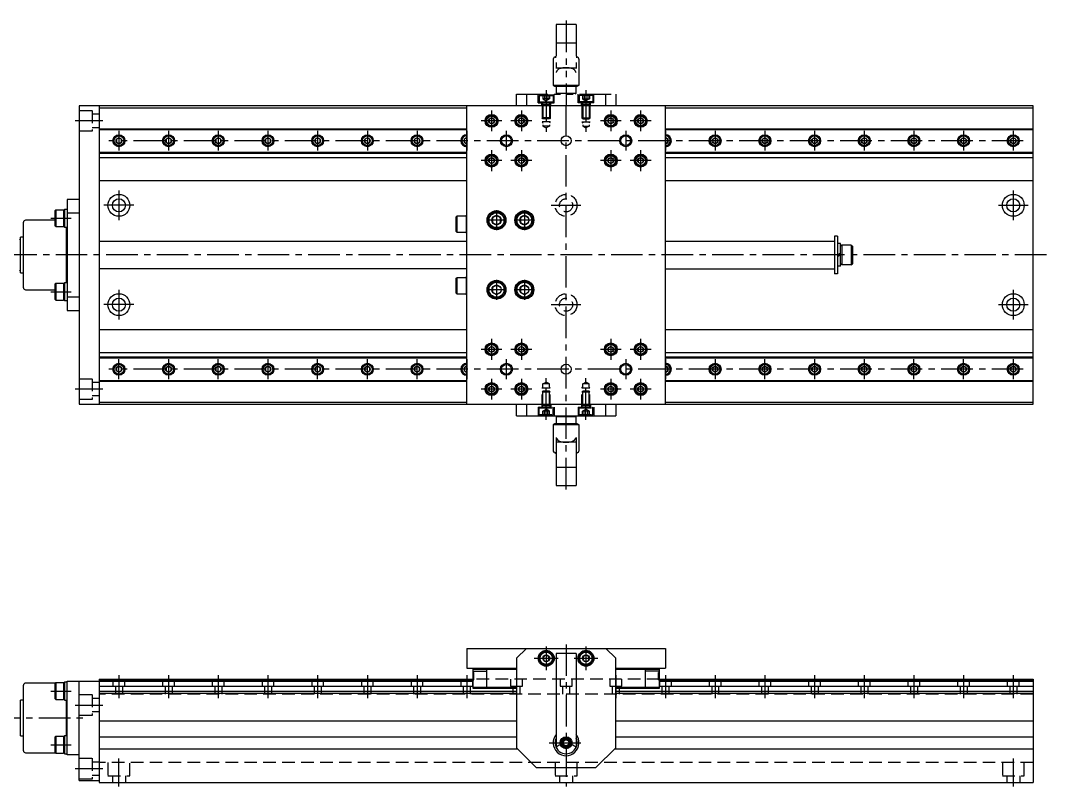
# Model space of a CAD drawing. Extents: x 0 to 849, y -11 to 401.
# Drawn here: x 332 to 849, y 15 to 401 of the extents above; entities that cross this region are included whole.
import ezdxf

# ---------------------------------------------------------------- set-up
doc = ezdxf.new("R2010")
doc.units = 0
doc.header["$LTSCALE"] = 0.5
for name, pattern in [('CENTER', [50.8, 31.75, -6.35, 6.35, -6.35]), ('DASHED', [19.05, 12.7, -6.35]), ('PHANTOM', [63.5, 31.75, -6.35, 6.35, -6.35, 6.35, -6.35])]:
    doc.linetypes.add(name, pattern=pattern)
for name, color, linetype in [('MSM_CENTER', 1, 'CENTER'), ('MSM_CONTINUOUS', 7, 'CONTINUOUS'), ('MSM_DASHED', 4, 'DASHED'), ('MSM_IMAGINARY', 6, 'PHANTOM'), ('MSM_NARROW', 5, 'CONTINUOUS')]:
    doc.layers.add(name, color=color, linetype=linetype)

msp = doc.modelspace()

# ---------------------------------------------------------------- linework, layer by layer
at = {"layer": 'MSM_CENTER'}
for p, q in [((596.95, 365.99), (596.95, 344.96)), ((616.95, 365.99), (616.95, 344.96)), ((606.95, 164.99), (606.95, 357.99)), ((569.45, 355.74), (569.45, 345.24)), ((584.45, 355.74), (584.45, 345.24)), ((629.45, 355.74), (629.45, 345.24)), ((644.45, 355.74), (644.45, 345.24)), ((373.95, 350.49), (359.95, 350.49)), ((574.7, 350.49), (564.2, 350.49)), ((589.7, 350.49), (579.2, 350.49)), ((634.7, 350.49), (624.2, 350.49)), ((649.7, 350.49), (639.2, 350.49)), ((381.95, 345.49), (381.95, 335.49)), ((406.95, 345.49), (406.95, 335.49)), ((431.95, 345.49), (431.95, 335.49)), ((456.95, 345.49), (456.95, 335.49)), ((481.95, 345.49), (481.95, 335.49)), ((506.95, 345.49), (506.95, 335.49)), ((531.95, 345.49), (531.95, 335.49)), ((556.95, 345.49), (556.95, 335.49)), ((576.95, 335.49), (576.95, 345.49)), ((636.95, 345.49), (636.95, 335.49)), ((656.95, 345.49), (656.95, 335.49)), ((681.95, 345.49), (681.95, 335.49)), ((706.95, 345.49), (706.95, 335.49)), ((731.95, 345.49), (731.95, 335.49)), ((756.95, 345.49), (756.95, 335.49)), ((781.95, 345.49), (781.95, 335.49)), ((806.95, 345.49), (806.95, 335.49)), ((831.95, 345.49), (831.95, 335.49)), ((836.95, 340.49), (376.95, 340.49)), ((569.45, 335.74), (569.45, 325.24)), ((584.45, 335.74), (584.45, 325.24)), ((629.45, 335.74), (629.45, 325.24)), ((644.45, 335.74), (644.45, 325.24)), ((574.7, 330.49), (564.2, 330.49)), ((589.7, 330.49), (579.2, 330.49)), ((634.7, 330.49), (624.2, 330.49)), ((649.7, 330.49), (639.2, 330.49)), ((381.95, 315.49), (381.95, 300.49)), ((831.95, 315.49), (831.95, 300.49)), ((389.45, 307.99), (374.45, 307.99)), ((571.95, 305.49), (571.95, 295.49)), ((585.95, 305.49), (585.95, 295.49)), ((599.45, 307.99), (614.45, 307.99)), ((824.45, 307.99), (839.45, 307.99)), ((347.65, 301.49), (357.95, 301.49)), ((576.95, 300.49), (566.95, 300.49)), ((590.95, 300.49), (580.95, 300.49)), ((848.65, 282.99), (241.85, 282.99)), ((571.95, 270.49), (571.95, 260.49)), ((585.95, 270.49), (585.95, 260.49)), ((347.65, 264.49), (357.95, 264.49)), ((381.95, 265.49), (381.95, 250.49)), ((576.95, 265.49), (566.95, 265.49)), ((590.95, 265.49), (580.95, 265.49)), ((831.95, 265.49), (831.95, 250.49)), ((389.45, 257.99), (374.45, 257.99)), ((599.45, 257.99), (614.45, 257.99)), ((824.45, 257.99), (839.45, 257.99)), ((569.45, 240.74), (569.45, 230.24)), ((584.45, 240.74), (584.45, 230.24)), ((629.45, 240.74), (629.45, 230.24)), ((644.45, 240.74), (644.45, 230.24)), ((574.7, 235.49), (564.2, 235.49)), ((589.7, 235.49), (579.2, 235.49)), ((634.7, 235.49), (624.2, 235.49)), ((649.7, 235.49), (639.2, 235.49)), ((381.95, 220.49), (381.95, 230.49)), ((406.95, 230.49), (406.95, 220.49)), ((431.95, 220.49), (431.95, 230.49)), ((456.95, 230.49), (456.95, 220.49)), ((481.95, 220.49), (481.95, 230.49)), ((506.95, 220.49), (506.95, 230.49)), ((531.95, 220.49), (531.95, 230.49)), ((556.95, 230.49), (556.95, 220.49)), ((576.95, 220.49), (576.95, 230.49)), ((636.95, 230.49), (636.95, 220.49)), ((656.95, 230.49), (656.95, 220.49)), ((681.95, 230.49), (681.95, 220.49)), ((706.95, 220.49), (706.95, 230.49)), ((731.95, 230.49), (731.95, 220.49)), ((756.95, 230.49), (756.95, 220.49)), ((781.95, 220.49), (781.95, 230.49)), ((806.95, 220.49), (806.95, 230.49)), ((831.95, 230.49), (831.95, 220.49)), ((836.95, 225.49), (376.95, 225.49)), ((569.45, 220.74), (569.45, 210.24)), ((584.45, 220.74), (584.45, 210.24)), ((596.95, 199.99), (596.95, 221.03)), ((616.95, 199.99), (616.95, 221.03)), ((629.45, 220.74), (629.45, 210.24)), ((644.45, 220.74), (644.45, 210.24)), ((373.95, 215.49), (359.95, 215.49)), ((574.7, 215.49), (564.2, 215.49)), ((589.7, 215.49), (579.2, 215.49)), ((634.7, 215.49), (624.2, 215.49)), ((649.7, 215.49), (639.2, 215.49)), ((596.95, 86), (596.95, 74)), ((606.95, 87), (606.95, 15.5)), ((616.95, 86), (616.95, 74)), ((590.95, 80), (602.95, 80)), ((610.95, 80), (622.95, 80)), ((381.95, 71.5), (381.95, 60)), ((406.95, 71.5), (406.95, 60)), ((431.95, 71.5), (431.95, 60)), ((456.95, 71.5), (456.95, 60)), ((481.95, 71.5), (481.95, 60)), ((506.95, 71.5), (506.95, 60)), ((531.95, 71.5), (531.95, 60)), ((556.95, 71.5), (556.95, 60)), ((581.95, 71.5), (581.95, 60)), ((631.95, 71.5), (631.95, 60)), ((656.95, 71.5), (656.95, 60)), ((681.95, 71.5), (681.95, 60)), ((706.95, 71.5), (706.95, 60)), ((731.95, 71.5), (731.95, 60)), ((756.95, 71.5), (756.95, 60)), ((781.95, 71.5), (781.95, 60)), ((806.95, 71.5), (806.95, 60)), ((831.95, 71.5), (831.95, 60)), ((347.65, 63.5), (357.95, 63.5)), ((359.95, 56.5), (373.95, 56.5)), ((290.85, 50), (363.95, 50)), ((347.65, 36.5), (357.95, 36.5)), ((598.45, 37.5), (615.45, 37.5)), ((381.95, 15.5), (381.95, 29.5)), ((831.95, 29.5), (831.95, 15.5)), ((359.95, 24.5), (373.95, 24.5))]:
    msp.add_line(p, q, dxfattribs=at)
at = {"layer": 'MSM_CONTINUOUS'}
for p, q in [((361.95, 357.99), (361.95, 207.99)), ((841.95, 357.99), (361.95, 357.99)), ((371.95, 357.99), (371.95, 207.99)), ((371.95, 356.99), (556.95, 356.99)), ((556.95, 207.99), (556.95, 357.99)), ((656.95, 207.99), (656.95, 357.99)), ((656.95, 356.99), (841.95, 356.99)), ((841.95, 207.99), (841.95, 357.99)), ((569.45, 351.94), (568.2, 351.21)), ((568.2, 351.21), (568.2, 349.77)), ((570.7, 351.21), (569.45, 351.94)), ((570.7, 349.77), (570.7, 351.21)), ((584.45, 351.94), (583.2, 351.21)), ((583.2, 351.21), (583.2, 349.77)), ((585.7, 351.21), (584.45, 351.94)), ((585.7, 349.77), (585.7, 351.21)), ((629.45, 351.94), (628.2, 351.21)), ((628.2, 351.21), (628.2, 349.77)), ((630.7, 351.21), (629.45, 351.94)), ((630.7, 349.77), (630.7, 351.21)), ((644.45, 351.94), (643.2, 351.21)), ((643.2, 351.21), (643.2, 349.77)), ((645.7, 351.21), (644.45, 351.94)), ((645.7, 349.77), (645.7, 351.21)), ((371.95, 346.49), (556.95, 346.49)), ((371.95, 346.19), (556.95, 346.19)), ((568.2, 349.77), (569.45, 349.05)), ((569.45, 349.05), (570.7, 349.77)), ((583.2, 349.77), (584.45, 349.05)), ((584.45, 349.05), (585.7, 349.77)), ((628.2, 349.77), (629.45, 349.05)), ((629.45, 349.05), (630.7, 349.77)), ((643.2, 349.77), (644.45, 349.05)), ((644.45, 349.05), (645.7, 349.77)), ((656.95, 346.49), (841.95, 346.49)), ((656.95, 346.19), (841.95, 346.19)), ((381.95, 341.94), (380.7, 341.21)), ((380.7, 341.21), (380.7, 339.77)), ((383.2, 341.21), (381.95, 341.94)), ((383.2, 339.77), (383.2, 341.21)), ((406.95, 341.94), (405.7, 341.21)), ((405.7, 341.21), (405.7, 339.77)), ((408.2, 341.21), (406.95, 341.94)), ((408.2, 339.77), (408.2, 341.21)), ((431.95, 341.94), (430.7, 341.21)), ((430.7, 341.21), (430.7, 339.77)), ((433.2, 341.21), (431.95, 341.94)), ((433.2, 339.77), (433.2, 341.21)), ((456.95, 341.94), (455.7, 341.21)), ((455.7, 341.21), (455.7, 339.77)), ((458.2, 341.21), (456.95, 341.94)), ((458.2, 339.77), (458.2, 341.21)), ((481.95, 341.94), (480.7, 341.21)), ((480.7, 341.21), (480.7, 339.77)), ((483.2, 341.21), (481.95, 341.94)), ((483.2, 339.77), (483.2, 341.21)), ((506.95, 341.94), (505.7, 341.21)), ((505.7, 341.21), (505.7, 339.77)), ((508.2, 341.21), (506.95, 341.94)), ((508.2, 339.77), (508.2, 341.21)), ((531.95, 341.94), (530.7, 341.21)), ((530.7, 341.21), (530.7, 339.77)), ((533.2, 341.21), (531.95, 341.94)), ((533.2, 339.77), (533.2, 341.21)), ((556.95, 341.94), (555.7, 341.21)), ((555.7, 341.21), (555.7, 339.77)), ((658.2, 341.21), (656.95, 341.94)), ((658.2, 339.77), (658.2, 341.21)), ((681.95, 341.94), (680.7, 341.21)), ((680.7, 341.21), (680.7, 339.77)), ((683.2, 341.21), (681.95, 341.94)), ((683.2, 339.77), (683.2, 341.21)), ((706.95, 341.94), (705.7, 341.21)), ((705.7, 341.21), (705.7, 339.77)), ((708.2, 341.21), (706.95, 341.94)), ((708.2, 339.77), (708.2, 341.21)), ((731.95, 341.94), (730.7, 341.21)), ((730.7, 341.21), (730.7, 339.77)), ((733.2, 341.21), (731.95, 341.94)), ((733.2, 339.77), (733.2, 341.21)), ((756.95, 341.94), (755.7, 341.21)), ((755.7, 341.21), (755.7, 339.77)), ((758.2, 341.21), (756.95, 341.94)), ((758.2, 339.77), (758.2, 341.21)), ((781.95, 341.94), (780.7, 341.21)), ((780.7, 341.21), (780.7, 339.77)), ((783.2, 341.21), (781.95, 341.94)), ((783.2, 339.77), (783.2, 341.21)), ((806.95, 341.94), (805.7, 341.21)), ((805.7, 341.21), (805.7, 339.77)), ((808.2, 341.21), (806.95, 341.94)), ((808.2, 339.77), (808.2, 341.21)), ((831.95, 341.94), (830.7, 341.21)), ((830.7, 341.21), (830.7, 339.77)), ((833.2, 341.21), (831.95, 341.94)), ((833.2, 339.77), (833.2, 341.21)), ((380.7, 339.77), (381.95, 339.05)), ((381.95, 339.05), (383.2, 339.77)), ((405.7, 339.77), (406.95, 339.05)), ((406.95, 339.05), (408.2, 339.77)), ((430.7, 339.77), (431.95, 339.05)), ((431.95, 339.05), (433.2, 339.77)), ((455.7, 339.77), (456.95, 339.05)), ((456.95, 339.05), (458.2, 339.77)), ((480.7, 339.77), (481.95, 339.05)), ((481.95, 339.05), (483.2, 339.77)), ((505.7, 339.77), (506.95, 339.05)), ((506.95, 339.05), (508.2, 339.77)), ((530.7, 339.77), (531.95, 339.05)), ((531.95, 339.05), (533.2, 339.77)), ((555.7, 339.77), (556.95, 339.05)), ((656.95, 339.05), (658.2, 339.77)), ((680.7, 339.77), (681.95, 339.05)), ((681.95, 339.05), (683.2, 339.77)), ((705.7, 339.77), (706.95, 339.05)), ((706.95, 339.05), (708.2, 339.77)), ((730.7, 339.77), (731.95, 339.05)), ((731.95, 339.05), (733.2, 339.77)), ((755.7, 339.77), (756.95, 339.05)), ((756.95, 339.05), (758.2, 339.77)), ((780.7, 339.77), (781.95, 339.05)), ((781.95, 339.05), (783.2, 339.77)), ((805.7, 339.77), (806.95, 339.05)), ((806.95, 339.05), (808.2, 339.77)), ((830.7, 339.77), (831.95, 339.05)), ((831.95, 339.05), (833.2, 339.77)), ((371.95, 334.79), (556.95, 334.79)), ((371.95, 334.49), (556.95, 334.49)), ((371.95, 334.23), (556.95, 334.23)), ((371.95, 332.11), (556.95, 332.11)), ((569.45, 331.94), (568.2, 331.21)), ((568.2, 331.21), (568.2, 329.77)), ((570.7, 331.21), (569.45, 331.94)), ((570.7, 329.77), (570.7, 331.21)), ((584.45, 331.94), (583.2, 331.21)), ((583.2, 331.21), (583.2, 329.77)), ((585.7, 331.21), (584.45, 331.94)), ((585.7, 329.77), (585.7, 331.21)), ((629.45, 331.94), (628.2, 331.21)), ((628.2, 331.21), (628.2, 329.77)), ((630.7, 331.21), (629.45, 331.94)), ((630.7, 329.77), (630.7, 331.21)), ((644.45, 331.94), (643.2, 331.21)), ((643.2, 331.21), (643.2, 329.77)), ((645.7, 331.21), (644.45, 331.94)), ((645.7, 329.77), (645.7, 331.21)), ((656.95, 334.79), (841.95, 334.79)), ((656.95, 334.49), (841.95, 334.49)), ((656.95, 334.23), (841.95, 334.23)), ((656.95, 332.11), (841.95, 332.11)), ((568.2, 329.77), (569.45, 329.05)), ((569.45, 329.05), (570.7, 329.77)), ((583.2, 329.77), (584.45, 329.05)), ((584.45, 329.05), (585.7, 329.77)), ((628.2, 329.77), (629.45, 329.05)), ((629.45, 329.05), (630.7, 329.77)), ((643.2, 329.77), (644.45, 329.05)), ((644.45, 329.05), (645.7, 329.77)), ((371.95, 320.49), (556.95, 320.49)), ((656.95, 320.49), (841.95, 320.49)), ((361.95, 310.99), (355.95, 310.99)), ((355.95, 310.99), (355.95, 254.99)), ((350.15, 305.74), (349.65, 305.24)), ((349.65, 305.24), (349.65, 297.74)), ((350.15, 305.74), (350.15, 297.24)), ((350.15, 305.74), (354.15, 305.74)), ((354.15, 305.74), (354.65, 305.24)), ((354.15, 305.74), (354.15, 297.24)), ((354.65, 306.09), (355.95, 306.09)), ((354.65, 306.09), (354.65, 296.89)), ((333.95, 266.49), (333.95, 299.49)), ((349.65, 300.49), (334.95, 300.49)), ((361.95, 304.01), (355.95, 304.01)), ((551.65, 302.24), (552.15, 302.74)), ((551.65, 294.74), (551.65, 302.24)), ((552.15, 302.74), (556.65, 302.74)), ((552.15, 294.24), (552.15, 302.74)), ((556.65, 303.09), (556.95, 303.09)), ((556.65, 303.09), (556.65, 293.89)), ((571.95, 302.8), (569.95, 301.65)), ((569.95, 301.65), (569.95, 299.34)), ((573.95, 301.65), (571.95, 302.8)), ((573.95, 299.34), (573.95, 301.65)), ((585.95, 302.8), (583.95, 301.65)), ((583.95, 301.65), (583.95, 299.34)), ((587.95, 301.65), (585.95, 302.8)), ((350.15, 297.24), (349.65, 297.74)), ((350.15, 297.24), (354.15, 297.24)), ((354.15, 297.24), (354.65, 297.74)), ((355.95, 296.89), (354.65, 296.89)), ((355.55, 269.09), (355.55, 296.89)), ((552.15, 294.24), (551.65, 294.74)), ((556.65, 294.24), (552.15, 294.24)), ((556.65, 298.49), (556.95, 298.66)), ((556.65, 297.74), (556.95, 297.91)), ((569.95, 299.34), (571.95, 298.18)), ((571.95, 298.18), (573.95, 299.34)), ((583.95, 299.34), (585.95, 298.18)), ((585.95, 298.18), (587.95, 299.34)), ((331.95, 290.99), (332.45, 290.49)), ((333.95, 291.99), (332.45, 291.99)), ((332.45, 273.99), (332.45, 291.99)), ((371.95, 289.99), (556.95, 289.99)), ((556.65, 293.89), (556.95, 293.89)), ((656.95, 289.99), (741.95, 289.99)), ((741.95, 292.49), (741.95, 273.49)), ((743.55, 292.49), (741.95, 292.49)), ((743.55, 292.49), (743.55, 273.49)), ((745.05, 288.69), (743.55, 288.69)), ((745.05, 277.29), (745.05, 288.69)), ((745.65, 287.99), (745.05, 287.39)), ((745.65, 287.99), (745.65, 277.99)), ((750.45, 287.99), (745.65, 287.99)), ((750.45, 287.99), (750.45, 277.99)), ((750.45, 287.99), (751.05, 287.39)), ((751.05, 287.39), (751.05, 278.59)), ((558.95, 282.99), (558.95, 282.99)), ((745.05, 283.86), (743.55, 282.99)), ((745.05, 282.99), (743.55, 282.13)), ((331.95, 274.99), (332.45, 275.49)), ((332.45, 273.99), (333.95, 273.99)), ((556.95, 275.99), (371.95, 275.99)), ((656.95, 275.99), (741.95, 275.99)), ((745.05, 277.29), (743.55, 277.29)), ((745.65, 277.99), (745.05, 278.59)), ((750.45, 277.99), (745.65, 277.99)), ((750.45, 277.99), (751.05, 278.59)), ((350.15, 268.74), (349.65, 268.24)), ((350.15, 268.74), (350.15, 260.24)), ((350.15, 268.74), (354.15, 268.74)), ((354.15, 268.74), (354.65, 268.24)), ((354.15, 268.74), (354.15, 260.24)), ((354.65, 269.09), (355.95, 269.09)), ((354.65, 269.09), (354.65, 259.89)), ((551.65, 271.24), (552.15, 271.74)), ((551.65, 263.74), (551.65, 271.24)), ((552.15, 271.74), (556.65, 271.74)), ((552.15, 263.24), (552.15, 271.74)), ((556.65, 272.09), (556.95, 272.09)), ((556.65, 272.09), (556.65, 262.89)), ((743.55, 273.49), (741.95, 273.49)), ((334.95, 265.49), (349.65, 265.49)), ((349.65, 268.24), (349.65, 260.74)), ((552.15, 263.24), (551.65, 263.74)), ((556.65, 267.49), (556.95, 267.66)), ((556.65, 266.74), (556.95, 266.91)), ((571.95, 267.8), (569.95, 266.65)), ((569.95, 266.65), (569.95, 264.34)), ((569.95, 264.34), (571.95, 263.18)), ((573.95, 266.65), (571.95, 267.8)), ((571.95, 263.18), (573.95, 264.34)), ((585.95, 267.8), (583.95, 266.65)), ((583.95, 266.65), (583.95, 264.34)), ((583.95, 264.34), (585.95, 263.18)), ((587.95, 266.65), (585.95, 267.8)), ((585.95, 263.18), (587.95, 264.34)), ((350.15, 260.24), (349.65, 260.74)), ((350.15, 260.24), (354.15, 260.24)), ((354.15, 260.24), (354.65, 260.74)), ((355.95, 259.89), (354.65, 259.89)), ((355.95, 261.97), (361.95, 261.97)), ((556.65, 263.24), (552.15, 263.24)), ((556.65, 262.89), (556.95, 262.89)), ((355.95, 254.99), (361.95, 254.99)), ((371.95, 245.49), (556.95, 245.49)), ((656.95, 245.49), (841.95, 245.49)), ((371.95, 233.87), (556.95, 233.87)), ((569.45, 236.94), (568.2, 236.21)), ((568.2, 236.21), (568.2, 234.77)), ((568.2, 234.77), (569.45, 234.05)), ((570.7, 236.21), (569.45, 236.94)), ((569.45, 234.05), (570.7, 234.77)), ((570.7, 234.77), (570.7, 236.21)), ((584.45, 236.94), (583.2, 236.21)), ((583.2, 236.21), (583.2, 234.77)), ((583.2, 234.77), (584.45, 234.05)), ((585.7, 236.21), (584.45, 236.94)), ((584.45, 234.05), (585.7, 234.77)), ((585.7, 234.77), (585.7, 236.21)), ((629.45, 236.94), (628.2, 236.21)), ((628.2, 236.21), (628.2, 234.77)), ((628.2, 234.77), (629.45, 234.05)), ((630.7, 236.21), (629.45, 236.94)), ((629.45, 234.05), (630.7, 234.77)), ((630.7, 234.77), (630.7, 236.21)), ((644.45, 236.94), (643.2, 236.21)), ((643.2, 236.21), (643.2, 234.77)), ((643.2, 234.77), (644.45, 234.05)), ((645.7, 236.21), (644.45, 236.94)), ((644.45, 234.05), (645.7, 234.77)), ((645.7, 234.77), (645.7, 236.21)), ((656.95, 233.87), (841.95, 233.87)), ((371.95, 231.75), (556.95, 231.75)), ((371.95, 231.49), (556.95, 231.49)), ((371.95, 231.19), (556.95, 231.19)), ((656.95, 231.75), (841.95, 231.75)), ((656.95, 231.49), (841.95, 231.49)), ((656.95, 231.19), (841.95, 231.19)), ((381.95, 226.94), (380.7, 226.21)), ((380.7, 226.21), (380.7, 224.77)), ((380.7, 224.77), (381.95, 224.05)), ((383.2, 226.21), (381.95, 226.94)), ((381.95, 224.05), (383.2, 224.77)), ((383.2, 224.77), (383.2, 226.21)), ((406.95, 226.94), (405.7, 226.21)), ((405.7, 226.21), (405.7, 224.77)), ((405.7, 224.77), (406.95, 224.05)), ((408.2, 226.21), (406.95, 226.94)), ((406.95, 224.05), (408.2, 224.77)), ((408.2, 224.77), (408.2, 226.21)), ((431.95, 226.94), (430.7, 226.21)), ((430.7, 226.21), (430.7, 224.77)), ((430.7, 224.77), (431.95, 224.05)), ((433.2, 226.21), (431.95, 226.94)), ((431.95, 224.05), (433.2, 224.77)), ((433.2, 224.77), (433.2, 226.21)), ((456.95, 226.94), (455.7, 226.21)), ((455.7, 226.21), (455.7, 224.77)), ((455.7, 224.77), (456.95, 224.05)), ((458.2, 226.21), (456.95, 226.94)), ((456.95, 224.05), (458.2, 224.77)), ((458.2, 224.77), (458.2, 226.21)), ((481.95, 226.94), (480.7, 226.21)), ((480.7, 226.21), (480.7, 224.77)), ((480.7, 224.77), (481.95, 224.05)), ((483.2, 226.21), (481.95, 226.94)), ((481.95, 224.05), (483.2, 224.77)), ((483.2, 224.77), (483.2, 226.21)), ((506.95, 226.94), (505.7, 226.21)), ((505.7, 226.21), (505.7, 224.77)), ((505.7, 224.77), (506.95, 224.05)), ((508.2, 226.21), (506.95, 226.94)), ((506.95, 224.05), (508.2, 224.77)), ((508.2, 224.77), (508.2, 226.21)), ((531.95, 226.94), (530.7, 226.21)), ((530.7, 226.21), (530.7, 224.77)), ((530.7, 224.77), (531.95, 224.05)), ((533.2, 226.21), (531.95, 226.94)), ((531.95, 224.05), (533.2, 224.77)), ((533.2, 224.77), (533.2, 226.21)), ((556.95, 226.94), (555.7, 226.21)), ((555.7, 226.21), (555.7, 224.77)), ((555.7, 224.77), (556.95, 224.05)), ((658.2, 226.21), (656.95, 226.94)), ((656.95, 224.05), (658.2, 224.77)), ((658.2, 224.77), (658.2, 226.21)), ((681.95, 226.94), (680.7, 226.21)), ((680.7, 226.21), (680.7, 224.77)), ((680.7, 224.77), (681.95, 224.05)), ((683.2, 226.21), (681.95, 226.94)), ((681.95, 224.05), (683.2, 224.77)), ((683.2, 224.77), (683.2, 226.21)), ((706.95, 226.94), (705.7, 226.21)), ((705.7, 226.21), (705.7, 224.77)), ((705.7, 224.77), (706.95, 224.05)), ((708.2, 226.21), (706.95, 226.94)), ((706.95, 224.05), (708.2, 224.77)), ((708.2, 224.77), (708.2, 226.21)), ((731.95, 226.94), (730.7, 226.21)), ((730.7, 226.21), (730.7, 224.77)), ((730.7, 224.77), (731.95, 224.05)), ((733.2, 226.21), (731.95, 226.94)), ((731.95, 224.05), (733.2, 224.77)), ((733.2, 224.77), (733.2, 226.21)), ((756.95, 226.94), (755.7, 226.21)), ((755.7, 226.21), (755.7, 224.77)), ((755.7, 224.77), (756.95, 224.05)), ((758.2, 226.21), (756.95, 226.94)), ((756.95, 224.05), (758.2, 224.77)), ((758.2, 224.77), (758.2, 226.21)), ((781.95, 226.94), (780.7, 226.21)), ((780.7, 226.21), (780.7, 224.77)), ((780.7, 224.77), (781.95, 224.05)), ((783.2, 226.21), (781.95, 226.94)), ((781.95, 224.05), (783.2, 224.77)), ((783.2, 224.77), (783.2, 226.21)), ((806.95, 226.94), (805.7, 226.21)), ((805.7, 226.21), (805.7, 224.77)), ((805.7, 224.77), (806.95, 224.05)), ((808.2, 226.21), (806.95, 226.94)), ((806.95, 224.05), (808.2, 224.77)), ((808.2, 224.77), (808.2, 226.21)), ((831.95, 226.94), (830.7, 226.21)), ((830.7, 226.21), (830.7, 224.77)), ((830.7, 224.77), (831.95, 224.05)), ((833.2, 226.21), (831.95, 226.94)), ((831.95, 224.05), (833.2, 224.77)), ((833.2, 224.77), (833.2, 226.21)), ((371.95, 219.79), (556.95, 219.79)), ((371.95, 219.49), (556.95, 219.49)), ((569.45, 216.94), (568.2, 216.21)), ((570.7, 216.21), (569.45, 216.94)), ((584.45, 216.94), (583.2, 216.21)), ((585.7, 216.21), (584.45, 216.94)), ((629.45, 216.94), (628.2, 216.21)), ((630.7, 216.21), (629.45, 216.94)), ((644.45, 216.94), (643.2, 216.21)), ((645.7, 216.21), (644.45, 216.94)), ((656.95, 219.79), (841.95, 219.79)), ((656.95, 219.49), (841.95, 219.49)), ((568.2, 216.21), (568.2, 214.77)), ((568.2, 214.77), (569.45, 214.05)), ((569.45, 214.05), (570.7, 214.77)), ((570.7, 214.77), (570.7, 216.21)), ((583.2, 216.21), (583.2, 214.77)), ((583.2, 214.77), (584.45, 214.05)), ((584.45, 214.05), (585.7, 214.77)), ((585.7, 214.77), (585.7, 216.21)), ((628.2, 216.21), (628.2, 214.77)), ((628.2, 214.77), (629.45, 214.05)), ((629.45, 214.05), (630.7, 214.77)), ((630.7, 214.77), (630.7, 216.21)), ((643.2, 216.21), (643.2, 214.77)), ((643.2, 214.77), (644.45, 214.05)), ((644.45, 214.05), (645.7, 214.77)), ((645.7, 214.77), (645.7, 216.21)), ((361.95, 207.99), (841.95, 207.99)), ((371.95, 208.99), (556.95, 208.99)), ((581.95, 201.99), (581.95, 207.99)), ((586.95, 207.99), (586.95, 201.99)), ((626.95, 201.99), (626.95, 207.99)), ((631.95, 207.99), (631.95, 201.99)), ((656.95, 208.99), (841.95, 208.99)), ((581.95, 201.99), (631.95, 201.99)), ((602.45, 201.99), (601.95, 201.49)), ((601.95, 201.49), (601.95, 197.99)), ((611.95, 201.49), (601.95, 201.49)), ((611.95, 201.49), (611.45, 201.99)), ((611.95, 197.99), (611.95, 201.49)), ((601.32, 197.99), (600.45, 197.49)), ((600.45, 197.49), (600.45, 184.63)), ((613.45, 197.49), (600.45, 197.49)), ((612.59, 197.99), (601.32, 197.99)), ((613.45, 197.49), (612.59, 197.99)), ((613.45, 184.63), (613.45, 197.49)), ((601.95, 191.14), (601.95, 166.99)), ((611.95, 191.14), (611.95, 166.99)), ((611.95, 188.78), (601.95, 188.78)), ((601.95, 183.37), (601.42, 183.37)), ((612.48, 183.37), (611.95, 183.37)), ((601.95, 176.21), (611.95, 176.21)), ((601.95, 166.99), (611.95, 166.99)), ((556.95, 85), (556.95, 75)), ((556.95, 85), (656.95, 85)), ((586.95, 85), (581.95, 80)), ((631.95, 80), (626.95, 85)), ((656.95, 85), (656.95, 75)), ((581.95, 80), (581.95, 35)), ((596.09, 81.5), (595.22, 80)), ((595.22, 80), (596.09, 78.5)), ((597.82, 81.5), (596.09, 81.5)), ((596.09, 78.5), (597.82, 78.5)), ((598.68, 80), (597.82, 81.5)), ((597.82, 78.5), (598.68, 80)), ((611.95, 82.5), (601.95, 82.5)), ((601.95, 82.5), (601.95, 35.14)), ((611.95, 82.5), (611.95, 35.14)), ((616.09, 81.5), (615.22, 80)), ((615.22, 80), (616.09, 78.5)), ((617.82, 81.5), (616.09, 81.5)), ((616.09, 78.5), (617.82, 78.5)), ((618.68, 80), (617.82, 81.5)), ((617.82, 78.5), (618.68, 80)), ((631.95, 35), (631.95, 80)), ((556.95, 75), (581.95, 75)), ((560, 74.5), (581.95, 74.5)), ((560, 74.5), (560, 65)), ((560, 73.5), (567, 73.5)), ((560.5, 72.8), (560, 72.8)), ((560.5, 72.5), (560, 72.5)), ((560.5, 69.2), (560.5, 72.8)), ((567, 65), (567, 75)), ((631.95, 75), (656.95, 75)), ((631.95, 74.5), (653.9, 74.5)), ((646.9, 65), (646.9, 75)), ((653.9, 73.5), (646.9, 73.5)), ((653.9, 72.8), (653.4, 72.8)), ((653.4, 69.2), (653.4, 72.8)), ((653.9, 72.5), (653.4, 72.5)), ((653.9, 65), (653.9, 74.5)), ((349.9, 67.5), (334.95, 67.5)), ((350.15, 67.75), (349.65, 67.25)), ((349.65, 67.25), (349.65, 59.75)), ((350.15, 67.75), (350.15, 59.25)), ((350.15, 67.75), (354.15, 67.75)), ((354.15, 67.75), (354.65, 67.25)), ((354.15, 67.75), (354.15, 59.25)), ((354.65, 68.1), (355.95, 68.1)), ((354.65, 68.1), (354.65, 58.9)), ((355.95, 68.5), (371.95, 68.5)), ((355.95, 31.5), (355.95, 68.5)), ((361.95, 18.5), (361.95, 68.5)), ((371.95, 69.5), (560.5, 69.5)), ((371.95, 69.5), (371.95, 17.5)), ((371.95, 69.2), (560, 69.2)), ((371.95, 68.55), (560, 68.55)), ((560, 69.2), (560.5, 69.2)), ((653.4, 69.5), (841.95, 69.5)), ((653.4, 69.2), (653.9, 69.2)), ((653.9, 69.2), (841.95, 69.2)), ((653.9, 68.55), (841.95, 68.55)), ((841.95, 69.5), (841.95, 17.5)), ((333.95, 33.5), (333.95, 66.5)), ((371.95, 65.95), (560, 65.95)), ((371.95, 63.5), (581.95, 63.5)), ((371.95, 62.49), (581.95, 62.49)), ((560, 65.5), (581.95, 65.5)), ((560, 65), (581.95, 65)), ((631.95, 65.5), (653.9, 65.5)), ((631.95, 65), (653.9, 65)), ((631.95, 63.5), (841.95, 63.5)), ((631.95, 62.49), (841.95, 62.49)), ((653.9, 65.95), (841.95, 65.95)), ((333.95, 59), (332.45, 59)), ((332.45, 41), (332.45, 59)), ((350.15, 59.25), (349.65, 59.75)), ((350.15, 59.25), (354.15, 59.25)), ((354.15, 59.25), (354.65, 59.75)), ((354.65, 58.9), (355.95, 58.9)), ((355.55, 41.1), (355.55, 58.9)), ((371.95, 48.5), (581.95, 48.5)), ((631.95, 48.5), (841.95, 48.5)), ((332.45, 41), (333.95, 41)), ((350.15, 40.75), (349.65, 40.25)), ((349.65, 40.25), (349.65, 32.75)), ((350.15, 40.75), (350.15, 32.25)), ((350.15, 40.75), (354.15, 40.75)), ((354.15, 40.75), (354.65, 40.25)), ((354.15, 40.75), (354.15, 32.25)), ((354.65, 41.1), (355.95, 41.1)), ((354.65, 41.1), (354.65, 31.9)), ((371.95, 40.5), (581.95, 40.5)), ((606.09, 39), (605.22, 37.5)), ((605.22, 37.5), (606.09, 36)), ((607.82, 39), (606.09, 39)), ((608.68, 37.5), (607.82, 39)), ((607.82, 36), (608.68, 37.5)), ((631.95, 40.5), (841.95, 40.5)), ((334.95, 32.5), (349.9, 32.5)), ((350.15, 32.25), (349.65, 32.75)), ((350.15, 32.25), (354.15, 32.25)), ((354.15, 32.25), (354.65, 32.75)), ((354.65, 31.9), (355.95, 31.9)), ((361.95, 31.5), (355.95, 31.5)), ((371.95, 34.5), (582.45, 34.5)), ((581.95, 35), (591.95, 25)), ((606.09, 36), (607.82, 36)), ((621.95, 25), (631.95, 35)), ((631.45, 34.5), (841.95, 34.5)), ((591.95, 25), (621.95, 25)), ((361.95, 18.5), (371.95, 18.5)), ((371.95, 17.5), (841.95, 17.5))]:
    msp.add_line(p, q, dxfattribs=at)
for centre, radius in [((569.45, 350.49), 3.25), ((569.45, 350.49), 2.75), ((569.45, 350.49), 2.45), ((569.45, 350.49), 1.44), ((584.45, 350.49), 3.25), ((584.45, 350.49), 2.75), ((584.45, 350.49), 2.45), ((584.45, 350.49), 1.44), ((629.45, 350.49), 3.25), ((629.45, 350.49), 2.75), ((629.45, 350.49), 2.45), ((629.45, 350.49), 1.44), ((644.45, 350.49), 3.25), ((644.45, 350.49), 2.75), ((644.45, 350.49), 2.45), ((644.45, 350.49), 1.44), ((381.95, 340.49), 3), ((381.95, 340.49), 2.75), ((381.95, 340.49), 2.45), ((381.95, 340.49), 1.44), ((406.95, 340.49), 3), ((406.95, 340.49), 2.75), ((406.95, 340.49), 2.45), ((406.95, 340.49), 1.44), ((431.95, 340.49), 3), ((431.95, 340.49), 2.75), ((431.95, 340.49), 2.45), ((431.95, 340.49), 1.44), ((456.95, 340.49), 3), ((456.95, 340.49), 2.75), ((456.95, 340.49), 2.45), ((456.95, 340.49), 1.44), ((481.95, 340.49), 3), ((481.95, 340.49), 2.75), ((481.95, 340.49), 2.45), ((481.95, 340.49), 1.44), ((506.95, 340.49), 3), ((506.95, 340.49), 2.75), ((506.95, 340.49), 2.45), ((506.95, 340.49), 1.44), ((531.95, 340.49), 3), ((531.95, 340.49), 2.75), ((531.95, 340.49), 2.45), ((531.95, 340.49), 1.44), ((576.95, 340.49), 2.46), ((606.95, 340.49), 2.5), ((636.95, 340.49), 2.46), ((681.95, 340.49), 3), ((681.95, 340.49), 2.75), ((681.95, 340.49), 2.45), ((681.95, 340.49), 1.44), ((706.95, 340.49), 3), ((706.95, 340.49), 2.75), ((706.95, 340.49), 2.45), ((706.95, 340.49), 1.44), ((731.95, 340.49), 3), ((731.95, 340.49), 2.75), ((731.95, 340.49), 2.45), ((731.95, 340.49), 1.44), ((756.95, 340.49), 3), ((756.95, 340.49), 2.75), ((756.95, 340.49), 2.45), ((756.95, 340.49), 1.44), ((781.95, 340.49), 3), ((781.95, 340.49), 2.75), ((781.95, 340.49), 2.45), ((781.95, 340.49), 1.44), ((806.95, 340.49), 3), ((806.95, 340.49), 2.75), ((806.95, 340.49), 2.45), ((806.95, 340.49), 1.44), ((831.95, 340.49), 3), ((831.95, 340.49), 2.75), ((831.95, 340.49), 2.45), ((831.95, 340.49), 1.44), ((569.45, 330.49), 3.25), ((569.45, 330.49), 2.75), ((569.45, 330.49), 2.45), ((569.45, 330.49), 1.44), ((584.45, 330.49), 3.25), ((584.45, 330.49), 2.75), ((584.45, 330.49), 2.45), ((584.45, 330.49), 1.44), ((629.45, 330.49), 3.25), ((629.45, 330.49), 2.75), ((629.45, 330.49), 2.45), ((629.45, 330.49), 1.44), ((644.45, 330.49), 3.25), ((644.45, 330.49), 2.75), ((644.45, 330.49), 2.45), ((644.45, 330.49), 1.44), ((381.95, 307.99), 5.5), ((381.95, 307.99), 3.3), ((831.95, 307.99), 5.5), ((831.95, 307.99), 3.3), ((571.95, 300.49), 4.75), ((571.95, 300.49), 4.25), ((585.95, 300.49), 4.75), ((585.95, 300.49), 4.25), ((571.95, 300.49), 3.75), ((571.95, 300.49), 2.31), ((585.95, 300.49), 3.75), ((585.95, 300.49), 2.31), ((571.95, 265.49), 4.75), ((571.95, 265.49), 4.25), ((571.95, 265.49), 3.75), ((585.95, 265.49), 4.75), ((585.95, 265.49), 4.25), ((585.95, 265.49), 3.75), ((381.95, 257.99), 5.5), ((571.95, 265.49), 2.31), ((585.95, 265.49), 2.31), ((831.95, 257.99), 5.5), ((381.95, 257.99), 3.3), ((831.95, 257.99), 3.3), ((569.45, 235.49), 3.25), ((569.45, 235.49), 2.75), ((569.45, 235.49), 2.45), ((584.45, 235.49), 3.25), ((584.45, 235.49), 2.75), ((584.45, 235.49), 2.45), ((629.45, 235.49), 3.25), ((629.45, 235.49), 2.75), ((629.45, 235.49), 2.45), ((644.45, 235.49), 3.25), ((644.45, 235.49), 2.75), ((644.45, 235.49), 2.45), ((569.45, 235.49), 1.44), ((584.45, 235.49), 1.44), ((629.45, 235.49), 1.44), ((644.45, 235.49), 1.44), ((381.95, 225.49), 3), ((381.95, 225.49), 2.75), ((381.95, 225.49), 2.45), ((406.95, 225.49), 3), ((406.95, 225.49), 2.75), ((406.95, 225.49), 2.45), ((431.95, 225.49), 3), ((431.95, 225.49), 2.75), ((431.95, 225.49), 2.45), ((456.95, 225.49), 3), ((456.95, 225.49), 2.75), ((456.95, 225.49), 2.45), ((481.95, 225.49), 3), ((481.95, 225.49), 2.75), ((481.95, 225.49), 2.45), ((506.95, 225.49), 3), ((506.95, 225.49), 2.75), ((506.95, 225.49), 2.45), ((531.95, 225.49), 3), ((531.95, 225.49), 2.75), ((531.95, 225.49), 2.45), ((576.95, 225.49), 2.46), ((606.95, 225.49), 2.5), ((636.95, 225.49), 2.46), ((681.95, 225.49), 3), ((681.95, 225.49), 2.75), ((681.95, 225.49), 2.45), ((706.95, 225.49), 3), ((706.95, 225.49), 2.75), ((706.95, 225.49), 2.45), ((731.95, 225.49), 3), ((731.95, 225.49), 2.75), ((731.95, 225.49), 2.45), ((756.95, 225.49), 3), ((756.95, 225.49), 2.75), ((756.95, 225.49), 2.45), ((781.95, 225.49), 3), ((781.95, 225.49), 2.75), ((781.95, 225.49), 2.45), ((806.95, 225.49), 3), ((806.95, 225.49), 2.75), ((806.95, 225.49), 2.45), ((831.95, 225.49), 3), ((831.95, 225.49), 2.75), ((831.95, 225.49), 2.45), ((381.95, 225.49), 1.44), ((406.95, 225.49), 1.44), ((431.95, 225.49), 1.44), ((456.95, 225.49), 1.44), ((481.95, 225.49), 1.44), ((506.95, 225.49), 1.44), ((531.95, 225.49), 1.44), ((681.95, 225.49), 1.44), ((706.95, 225.49), 1.44), ((731.95, 225.49), 1.44), ((756.95, 225.49), 1.44), ((781.95, 225.49), 1.44), ((806.95, 225.49), 1.44), ((831.95, 225.49), 1.44), ((569.45, 215.49), 3.25), ((569.45, 215.49), 2.75), ((569.45, 215.49), 2.45), ((569.45, 215.49), 1.44), ((584.45, 215.49), 3.25), ((584.45, 215.49), 2.75), ((584.45, 215.49), 2.45), ((584.45, 215.49), 1.44), ((629.45, 215.49), 3.25), ((629.45, 215.49), 2.75), ((629.45, 215.49), 2.45), ((629.45, 215.49), 1.44), ((644.45, 215.49), 3.25), ((644.45, 215.49), 2.75), ((644.45, 215.49), 2.45), ((644.45, 215.49), 1.44), ((596.95, 80), 4), ((596.95, 80), 3.5), ((596.95, 80), 3.1), ((616.95, 80), 4), ((616.95, 80), 3.5), ((616.95, 80), 3.1), ((596.95, 80), 1.73), ((616.95, 80), 1.73), ((606.95, 37.5), 3), ((606.95, 37.5), 2.5), ((606.95, 37.5), 1.5)]:
    msp.add_circle(centre, radius, dxfattribs=at)
for centre, radius, start, end in [((556.95, 340.49), 3, 90, 270), ((556.95, 340.49), 2.75, 90, 270), ((556.95, 340.49), 2.45, 90, 270), ((556.95, 340.49), 1.44, 90, 270), ((656.95, 340.49), 3, 270, 90), ((656.95, 340.49), 2.75, 270, 90), ((656.95, 340.49), 2.45, 270, 90), ((656.95, 340.49), 1.44, 270, 90), ((334.95, 299.49), 1, 90, 180), ((334.95, 266.49), 1, 180, 270), ((556.95, 225.49), 3, 90, 270), ((556.95, 225.49), 2.75, 90, 270), ((556.95, 225.49), 2.45, 90, 270), ((656.95, 225.49), 3, 270, 90), ((656.95, 225.49), 2.75, 270, 90), ((656.95, 225.49), 2.45, 270, 90), ((556.95, 225.49), 1.44, 90, 270), ((656.95, 225.49), 1.44, 270, 90), ((569.45, 215.49), 1.28, 60, 120), ((604.74, 191.93), 2.9, 195.9752, 257.0752), ((609.17, 191.93), 2.9, 282.9248, 344.0248), ((606.62, 198.79), 10.01, 255.3277, 271.8838), ((607.28, 198.79), 10.01, 268.1162, 284.6723), ((601.75, 184.63), 1.3, 180, 255.4299), ((606.95, 204.64), 21.97, 255.4299, 256.8456), ((606.95, 204.64), 21.97, 283.1544, 284.5701), ((612.15, 184.63), 1.3, 284.5701, 0), ((334.95, 66.5), 1, 90, 180), ((606.95, 37.5), 6.5, 140.2849, 39.7151), ((606.95, 37.5), 5.53, 154.7754, 25.2246), ((606.81, 29.89), 7.15, 112.1156, 132.7693), ((607.09, 29.89), 7.15, 47.2307, 67.8844), ((334.95, 33.5), 1, 180, 270)]:
    msp.add_arc(centre, radius, start, end, dxfattribs=at)
at = {"layer": 'MSM_DASHED'}
for p, q in [((594.95, 357.99), (594.95, 349.99)), ((595.33, 357.99), (595.33, 347.89)), ((598.57, 357.99), (598.57, 347.89)), ((598.95, 357.99), (598.95, 349.99)), ((614.95, 357.99), (614.95, 349.99)), ((615.33, 357.99), (615.33, 347.89)), ((618.57, 357.99), (618.57, 347.89)), ((618.95, 357.99), (618.95, 349.99)), ((361.95, 355.74), (368.55, 355.74)), ((368.55, 355.74), (368.55, 345.24)), ((371.95, 353.79), (368.55, 353.79)), ((368.55, 347.19), (371.95, 347.19)), ((598.95, 349.99), (594.95, 349.99)), ((594.95, 349.99), (595.33, 349.34)), ((598.57, 347.89), (595.33, 347.89)), ((595.33, 347.89), (596.95, 346.96)), ((598.57, 347.89), (596.95, 346.96)), ((598.95, 349.99), (598.57, 349.34)), ((614.95, 349.99), (618.95, 349.99)), ((614.95, 349.99), (615.33, 349.34)), ((615.33, 347.89), (618.57, 347.89)), ((615.33, 347.89), (616.95, 346.96)), ((618.57, 347.89), (616.95, 346.96)), ((618.95, 349.99), (618.57, 349.34)), ((368.55, 345.24), (361.95, 345.24)), ((361.95, 220.74), (368.55, 220.74)), ((368.55, 220.74), (368.55, 210.24)), ((371.95, 218.79), (368.55, 218.79)), ((595.33, 218.09), (596.95, 219.03)), ((595.33, 207.19), (595.33, 218.09)), ((598.57, 218.09), (595.33, 218.09)), ((598.57, 218.09), (596.95, 219.03)), ((598.57, 207.19), (598.57, 218.09)), ((615.33, 218.09), (616.95, 219.03)), ((615.33, 207.19), (615.33, 218.09)), ((618.57, 218.09), (615.33, 218.09)), ((618.57, 218.09), (616.95, 219.03)), ((618.57, 207.19), (618.57, 218.09)), ((368.55, 212.19), (371.95, 212.19)), ((594.95, 215.99), (595.33, 216.65)), ((594.95, 206.39), (594.95, 215.99)), ((598.95, 215.99), (594.95, 215.99)), ((595.33, 214.39), (594.95, 214.01)), ((598.95, 214.01), (594.95, 214.01)), ((598.57, 214.39), (595.33, 214.39)), ((598.95, 215.99), (598.57, 216.65)), ((598.95, 214.01), (598.57, 214.39)), ((598.95, 206.39), (598.95, 215.99)), ((614.95, 215.99), (615.33, 216.65)), ((614.95, 206.39), (614.95, 215.99)), ((618.95, 215.99), (614.95, 215.99)), ((615.33, 214.39), (614.95, 214.01)), ((618.95, 214.01), (614.95, 214.01)), ((618.57, 214.39), (615.33, 214.39)), ((618.95, 215.99), (618.57, 216.65)), ((618.95, 214.01), (618.57, 214.39)), ((618.95, 206.39), (618.95, 215.99)), ((368.55, 210.24), (361.95, 210.24)), ((594.7, 207.99), (594.7, 206.39)), ((594.92, 206.49), (595.33, 207.19)), ((594.95, 207.19), (598.95, 207.19)), ((598.98, 206.49), (598.57, 207.19)), ((599.2, 207.99), (599.2, 206.39)), ((614.7, 207.99), (614.7, 206.39)), ((614.92, 206.49), (615.33, 207.19)), ((614.95, 207.19), (618.95, 207.19)), ((618.98, 206.49), (618.57, 207.19)), ((619.2, 207.99), (619.2, 206.39)), ((592.95, 206.39), (600.95, 206.39)), ((592.95, 206.39), (592.95, 201.99)), ((593.85, 206.39), (593.45, 205.99)), ((593.45, 205.99), (600.45, 205.99)), ((593.45, 202.79), (593.45, 205.99)), ((593.45, 202.79), (600.45, 202.79)), ((593.85, 202.39), (593.45, 202.79)), ((593.85, 202.39), (600.05, 202.39)), ((595.22, 204.39), (596.95, 205.39)), ((595.22, 202.39), (595.22, 204.39)), ((598.68, 204.39), (595.22, 204.39)), ((596.09, 202.39), (596.09, 204.39)), ((598.68, 204.39), (596.95, 205.39)), ((597.82, 202.39), (597.82, 204.39)), ((598.68, 202.39), (598.68, 204.39)), ((600.45, 205.99), (600.05, 206.39)), ((600.45, 202.79), (600.05, 202.39)), ((600.45, 202.79), (600.45, 205.99)), ((600.95, 206.39), (600.95, 201.99)), ((612.95, 206.39), (620.95, 206.39)), ((612.95, 206.39), (612.95, 201.99)), ((613.85, 206.39), (613.45, 205.99)), ((613.45, 205.99), (620.45, 205.99)), ((613.45, 202.79), (613.45, 205.99)), ((613.45, 202.79), (620.45, 202.79)), ((613.85, 202.39), (613.45, 202.79)), ((613.85, 202.39), (620.05, 202.39)), ((615.22, 204.39), (616.95, 205.39)), ((615.22, 202.39), (615.22, 204.39)), ((618.68, 204.39), (615.22, 204.39)), ((616.09, 202.39), (616.09, 204.39)), ((618.68, 204.39), (616.95, 205.39)), ((617.82, 202.39), (617.82, 204.39)), ((618.68, 202.39), (618.68, 204.39)), ((620.45, 205.99), (620.05, 206.39)), ((620.45, 202.79), (620.05, 202.39)), ((620.45, 202.79), (620.45, 205.99)), ((620.95, 206.39), (620.95, 201.99)), ((378.95, 69.5), (378.95, 66)), ((384.95, 66), (384.95, 69.5)), ((403.95, 69.5), (403.95, 66)), ((409.95, 66), (409.95, 69.5)), ((428.95, 69.5), (428.95, 66)), ((434.95, 66), (434.95, 69.5)), ((453.95, 69.5), (453.95, 66)), ((459.95, 66), (459.95, 69.5)), ((478.95, 69.5), (478.95, 66)), ((484.95, 66), (484.95, 69.5)), ((503.95, 69.5), (503.95, 66)), ((509.95, 66), (509.95, 69.5)), ((528.95, 69.5), (528.95, 66)), ((534.95, 66), (534.95, 69.5)), ((553.95, 69.5), (553.95, 66)), ((559.95, 66), (559.95, 69.5)), ((653.95, 69.5), (560.5, 69.5)), ((578.95, 69.5), (578.95, 66)), ((584.95, 66), (584.95, 69.5)), ((603.95, 69.5), (603.95, 66)), ((609.95, 66), (609.95, 69.5)), ((628.95, 69.5), (628.95, 66)), ((634.95, 66), (634.95, 69.5)), ((653.95, 69.5), (653.95, 66)), ((659.95, 66), (659.95, 69.5)), ((678.95, 69.5), (678.95, 66)), ((684.95, 66), (684.95, 69.5)), ((703.95, 69.5), (703.95, 66)), ((709.95, 66), (709.95, 69.5)), ((728.95, 69.5), (728.95, 66)), ((734.95, 66), (734.95, 69.5)), ((753.95, 69.5), (753.95, 66)), ((759.95, 66), (759.95, 69.5)), ((778.95, 69.5), (778.95, 66)), ((784.95, 66), (784.95, 69.5)), ((803.95, 69.5), (803.95, 66)), ((809.95, 66), (809.95, 69.5)), ((828.95, 69.5), (828.95, 66)), ((834.95, 66), (834.95, 69.5)), ((841.95, 62), (371.95, 62)), ((378.95, 66), (384.95, 66)), ((380.2, 66), (380.2, 62)), ((383.7, 66), (383.7, 62)), ((403.95, 66), (409.95, 66)), ((405.2, 66), (405.2, 62)), ((408.7, 66), (408.7, 62)), ((428.95, 66), (434.95, 66)), ((430.2, 66), (430.2, 62)), ((433.7, 66), (433.7, 62)), ((453.95, 66), (459.95, 66)), ((455.2, 66), (455.2, 62)), ((458.7, 66), (458.7, 62)), ((478.95, 66), (484.95, 66)), ((480.2, 66), (480.2, 62)), ((483.7, 66), (483.7, 62)), ((503.95, 66), (509.95, 66)), ((505.2, 66), (505.2, 62)), ((508.7, 66), (508.7, 62)), ((528.95, 66), (534.95, 66)), ((530.2, 66), (530.2, 62)), ((533.7, 66), (533.7, 62)), ((553.95, 66), (559.95, 66)), ((555.2, 66), (555.2, 62)), ((558.7, 66), (558.7, 62)), ((578.95, 66), (584.95, 66)), ((580.2, 66), (580.2, 62)), ((583.7, 66), (583.7, 62)), ((603.95, 66), (609.95, 66)), ((605.2, 66), (605.2, 62)), ((608.7, 66), (608.7, 62)), ((628.95, 66), (634.95, 66)), ((630.2, 66), (630.2, 62)), ((633.7, 66), (633.7, 62)), ((653.95, 66), (659.95, 66)), ((655.2, 66), (655.2, 62)), ((658.7, 66), (658.7, 62)), ((678.95, 66), (684.95, 66)), ((680.2, 66), (680.2, 62)), ((683.7, 66), (683.7, 62)), ((703.95, 66), (709.95, 66)), ((705.2, 66), (705.2, 62)), ((708.7, 66), (708.7, 62)), ((728.95, 66), (734.95, 66)), ((730.2, 66), (730.2, 62)), ((733.7, 66), (733.7, 62)), ((753.95, 66), (759.95, 66)), ((755.2, 66), (755.2, 62)), ((758.7, 66), (758.7, 62)), ((778.95, 66), (784.95, 66)), ((780.2, 66), (780.2, 62)), ((783.7, 66), (783.7, 62)), ((803.95, 66), (809.95, 66)), ((805.2, 66), (805.2, 62)), ((808.7, 66), (808.7, 62)), ((828.95, 66), (834.95, 66)), ((830.2, 66), (830.2, 62)), ((833.7, 66), (833.7, 62)), ((361.95, 61.75), (368.55, 61.75)), ((368.55, 61.75), (368.55, 51.25)), ((371.95, 59.8), (368.55, 59.8)), ((368.55, 53.2), (371.95, 53.2)), ((368.55, 51.25), (361.95, 51.25)), ((361.95, 29.75), (368.55, 29.75)), ((368.55, 29.75), (368.55, 19.25)), ((371.95, 27.8), (368.55, 27.8)), ((841.95, 27.5), (371.95, 27.5)), ((376.45, 27.5), (376.45, 20.9)), ((387.45, 20.9), (387.45, 27.5)), ((601.45, 27.5), (601.45, 20.9)), ((612.45, 20.9), (612.45, 27.5)), ((826.45, 27.5), (826.45, 20.9)), ((837.45, 20.9), (837.45, 27.5)), ((368.55, 21.2), (371.95, 21.2)), ((376.45, 20.9), (387.45, 20.9)), ((378.65, 20.9), (378.65, 17.5)), ((385.25, 20.9), (385.25, 17.5)), ((601.45, 20.9), (612.45, 20.9)), ((603.65, 20.9), (603.65, 17.5)), ((610.25, 20.9), (610.25, 17.5)), ((826.45, 20.9), (837.45, 20.9)), ((828.65, 20.9), (828.65, 17.5)), ((835.25, 20.9), (835.25, 17.5)), ((368.55, 19.25), (361.95, 19.25))]:
    msp.add_line(p, q, dxfattribs=at)
for centre, radius in [((606.95, 307.99), 5.5), ((606.95, 307.99), 3.3), ((606.95, 257.99), 5.5), ((606.95, 257.99), 3.3)]:
    msp.add_circle(centre, radius, dxfattribs=at)
for centre, start, end in [((594.75, 206.59), 270, 0), ((599.15, 206.59), 180, 270), ((614.75, 206.59), 270, 0), ((619.15, 206.59), 180, 270)]:
    msp.add_arc(centre, 0.2, start, end, dxfattribs=at)
at = {"layer": 'MSM_IMAGINARY'}
for p, q in [((611.95, 398.99), (601.95, 398.99)), ((601.95, 398.99), (601.95, 374.85)), ((606.95, 400.99), (606.95, 357.99)), ((611.95, 398.99), (611.95, 374.85)), ((601.95, 389.77), (611.95, 389.77)), ((601.42, 382.61), (601.95, 382.61)), ((611.95, 382.61), (612.48, 382.61)), ((600.45, 381.35), (600.45, 368.49)), ((601.95, 377.21), (611.95, 377.21)), ((613.45, 368.49), (613.45, 381.35)), ((600.45, 368.49), (601.32, 367.99)), ((600.45, 368.49), (613.45, 368.49)), ((601.32, 367.99), (612.59, 367.99)), ((601.95, 367.99), (601.95, 364.49)), ((611.95, 364.49), (611.95, 367.99)), ((612.59, 367.99), (613.45, 368.49)), ((581.95, 357.99), (581.95, 363.99)), ((581.95, 363.99), (631.95, 363.99)), ((586.95, 363.99), (586.95, 357.99)), ((592.95, 359.59), (592.95, 363.99)), ((593.85, 363.59), (593.45, 363.19)), ((593.45, 363.19), (600.45, 363.19)), ((593.45, 363.19), (593.45, 359.99)), ((593.85, 363.59), (600.05, 363.59)), ((595.22, 363.59), (595.22, 361.59)), ((595.22, 361.59), (596.95, 360.59)), ((598.68, 361.59), (595.22, 361.59)), ((596.08, 363.59), (596.08, 361.59)), ((598.68, 361.59), (596.95, 360.59)), ((597.82, 363.59), (597.82, 361.59)), ((598.68, 363.59), (598.68, 361.59)), ((600.45, 363.19), (600.05, 363.59)), ((600.45, 363.19), (600.45, 359.99)), ((600.95, 359.59), (600.95, 363.99)), ((601.95, 364.49), (602.45, 363.99)), ((601.95, 364.49), (611.95, 364.49)), ((611.45, 363.99), (611.95, 364.49)), ((612.95, 359.59), (612.95, 363.99)), ((613.45, 363.19), (613.85, 363.59)), ((620.45, 363.19), (613.45, 363.19)), ((613.45, 363.19), (613.45, 359.99)), ((620.05, 363.59), (613.85, 363.59)), ((615.22, 363.59), (615.22, 361.59)), ((615.22, 361.59), (616.95, 360.59)), ((615.22, 361.59), (618.68, 361.59)), ((616.09, 363.59), (616.09, 361.59)), ((618.68, 361.59), (616.95, 360.59)), ((617.82, 363.59), (617.82, 361.59)), ((618.68, 363.59), (618.68, 361.59)), ((620.05, 363.59), (620.45, 363.19)), ((620.45, 363.19), (620.45, 359.99)), ((620.95, 359.59), (620.95, 363.99)), ((626.95, 357.99), (626.95, 363.99)), ((631.95, 363.99), (631.95, 357.99)), ((592.95, 359.59), (600.95, 359.59)), ((593.85, 359.59), (593.45, 359.99)), ((593.45, 359.99), (600.45, 359.99)), ((594.7, 357.99), (594.7, 359.59)), ((594.92, 359.49), (595.33, 358.79)), ((594.95, 359.59), (594.95, 357.99)), ((594.95, 358.79), (598.95, 358.79)), ((595.33, 358.79), (595.33, 357.99)), ((598.98, 359.49), (598.57, 358.79)), ((598.57, 358.79), (598.57, 357.99)), ((598.95, 359.59), (598.95, 357.99)), ((599.2, 357.99), (599.2, 359.59)), ((600.45, 359.99), (600.05, 359.59)), ((620.95, 359.59), (612.95, 359.59)), ((620.45, 359.99), (613.45, 359.99)), ((613.45, 359.99), (613.85, 359.59)), ((614.7, 357.99), (614.7, 359.59)), ((614.93, 359.49), (615.33, 358.79)), ((614.95, 359.59), (614.95, 357.99)), ((618.95, 358.79), (614.95, 358.79)), ((615.33, 358.79), (615.33, 357.99)), ((618.98, 359.49), (618.57, 358.79)), ((618.57, 358.79), (618.57, 357.99)), ((618.95, 359.59), (618.95, 357.99)), ((619.2, 357.99), (619.2, 359.59)), ((620.05, 359.59), (620.45, 359.99)), ((598.95, 351.97), (594.95, 351.97)), ((595.33, 351.59), (594.95, 351.97)), ((598.57, 351.59), (595.33, 351.59)), ((598.95, 351.97), (598.57, 351.59)), ((614.95, 351.97), (618.95, 351.97)), ((614.95, 351.97), (615.33, 351.59)), ((615.33, 351.59), (618.57, 351.59)), ((618.57, 351.59), (618.95, 351.97))]:
    msp.add_line(p, q, dxfattribs=at)
for centre, radius, start, end in [((601.75, 381.35), 1.3, 104.5701, 180), ((606.95, 361.35), 21.97, 103.1544, 104.5701), ((606.95, 361.35), 21.97, 75.4299, 76.8456), ((612.15, 381.35), 1.3, 360, 75.4299), ((604.73, 374.05), 2.9, 102.9248, 164.0248), ((606.62, 367.19), 10.01, 88.1162, 104.6723), ((607.28, 367.19), 10.01, 75.3277, 91.8838), ((609.17, 374.05), 2.9, 15.9172, 77.0752), ((594.75, 359.39), 0.2, 0, 90), ((599.15, 359.39), 0.2, 90, 180), ((614.75, 359.39), 0.2, 0, 90), ((619.15, 359.39), 0.2, 90, 180)]:
    msp.add_arc(centre, radius, start, end, dxfattribs=at)
at = {"layer": 'MSM_NARROW'}
for centre, radius in [((576.95, 340.49), 3), ((636.95, 340.49), 3), ((576.95, 225.49), 3), ((636.95, 225.49), 3), ((606.95, 37.5), 2)]:
    msp.add_circle(centre, radius, dxfattribs=at)

doc.saveas('drawing.dxf')
